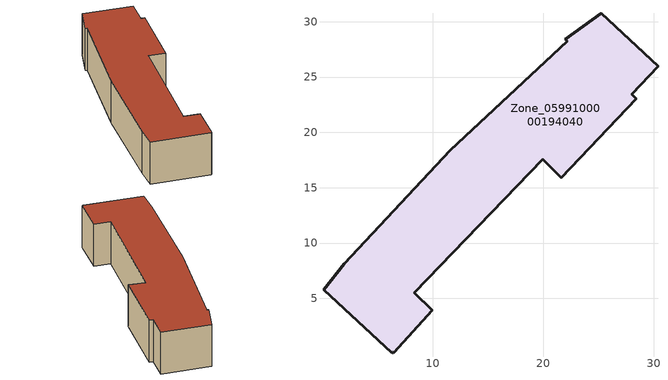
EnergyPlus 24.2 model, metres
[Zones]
Zone_0599100000194040
 floor ground (C_G): 9.97,3.91 6.49,0.08 6.4,0.15 6.33,0.07 0.15,5.8 2.03,8.13 11.59,18.39 22.19,28.23 22,28.4 25.26,30.78 30.37,25.96 28.01,23.43 28.42,23.03 21.61,15.91 19.96,17.58 8.33,5.49 z0
 wall outside (C_F): 28.01,23.43 30.37,25.96 25.26,30.78 22,28.4 22.19,28.23 11.59,18.39 2.03,8.13 0.15,5.8 6.33,0.07 6.4,0.15 6.49,0.08 9.97,3.91 8.33,5.49 19.96,17.58 21.61,15.91 28.42,23.03 28.01,23.43 z0:6.33
 roof outside (C_R): 22.19,28.23 11.59,18.39 2.03,8.13 0.15,5.8 6.33,0.07 6.4,0.15 6.49,0.08 9.97,3.91 8.33,5.49 19.96,17.58 21.61,15.91 28.42,23.03 28.01,23.43 30.37,25.96 25.26,30.78 22,28.4 z6.33
[BUILDING]
Pand.0599100000194040: North Axis=0; Terrain=City; Loads Convergence Tolerance Value=0.04; Temperature Convergence Tolerance Value=0.4; Solar Distribution=FullExterior; Maximum Number of Warmup Days=25; Minimum Number of Warmup Days=1
[Site:Location]
Rotterdam.The.Hague.AP_ZH_NLD Design_Conditions: Latitude=51.96; Longitude=4.45; Time Zone=1; Elevation=-4.5
[SITE:GROUNDTEMPERATURE:BUILDINGSURFACE]
18, 18, 18, 18, 18, 18, 18, 18, 18, 18, 18, 18
[MATERIAL] Thermal Absorptance=0.9; Solar Absorptance=0.7; Visible Absorptance=0.7
Name | Roughness | Thickness | Conductivity | Density | Specific Heat
G.D.1965 | MediumSmooth | 0.15 | 1 | 540 | 1210
F.D.1965 | Rough | 0.3 | 0.857143 | 1920 | 840
R.D.1965 | MediumRough | 0.2 | 0.08 | 1500 | 1000
[CONSTRUCTION]
C_G: G.D.1965
C_F: F.D.1965
C_R: R.D.1965
[ZONE]
Zone_0599100000194040: Type=1; Multiplier=1; Ceiling Height=Autocalculate; Volume=Autocalculate; Floor Area=autocalculate; Part of Total Floor Area=Yes
[ZONEINFILTRATION:DESIGNFLOWRATE]
Infil_Zone_0599100000194040: Zone or ZoneList or Space or SpaceList=Zone_0599100000194040; Schedule=AlwaysOn; Design Flow Rate Calculation Method=Flow/Area; Flow Rate per Floor Area=0.0042; Constant Term Coefficient=1; Temperature Term Coefficient=0; Velocity Term Coefficient=0; Velocity Squared Term Coefficient=0
[HVACTEMPLATE:ZONE:IDEALLOADSAIRSYSTEM]
Zone_0599100000194040: Maximum Heating Supply Air Temperature=50; Minimum Cooling Supply Air Temperature=13; Maximum Heating Supply Air Humidity Ratio=0.0156; Minimum Cooling Supply Air Humidity Ratio=0.0077; Heating Limit=NoLimit; Cooling Limit=NoLimit; Dehumidification Control Type=ConstantSensibleHeatRatio; Cooling Sensible Heat Ratio=0.7; Dehumidification Setpoint=60; Humidification Control Type=None; Humidification Setpoint=30; Outdoor Air Method=None; Outdoor Air Flow Rate per Person=0.00944; Outdoor Air Flow Rate per Zone Floor Area=0; Outdoor Air Flow Rate per Zone=0; Demand Controlled Ventilation Type=None; Outdoor Air Economizer Type=NoEconomizer; Heat Recovery Type=None; Sensible Heat Recovery Effectiveness=0.7; Latent Heat Recovery Effectiveness=0.65
[ZONECONTROL:THERMOSTAT]
ThermostatControl_Zone_0599100000194040: Zone or ZoneList=Zone_0599100000194040; Control Type Schedule=DualSetpointControlType; Control 1=Thermostat_Zone_0599100000194040; Temperature Difference Between Cutout And Setpoint=0
[THERMOSTATSETPOINT:DUALSETPOINT]
Thermostat_Zone_0599100000194040: Heating Setpoint Temperature Schedule=HeatingSetpoint_Zone_0599100000194040; Cooling Setpoint Temperature Schedule=CoolingSetpoint_Zone_0599100000194040
[SCHEDULE:COMPACT]
HeatingSetpoint_Zone_0599100000194040: Through: 12/31, For: AllDays, Until: 24:00, 21
CoolingSetpoint_Zone_0599100000194040: Through: 12/31, For: AllDays, Until: 24:00, 24
DualSetpointControlType: Through: 12/31, For: AllDays, Until: 24:00, 4
AlwaysOn: Through: 12/31, For: AllDays, Until: 24:00, 1
